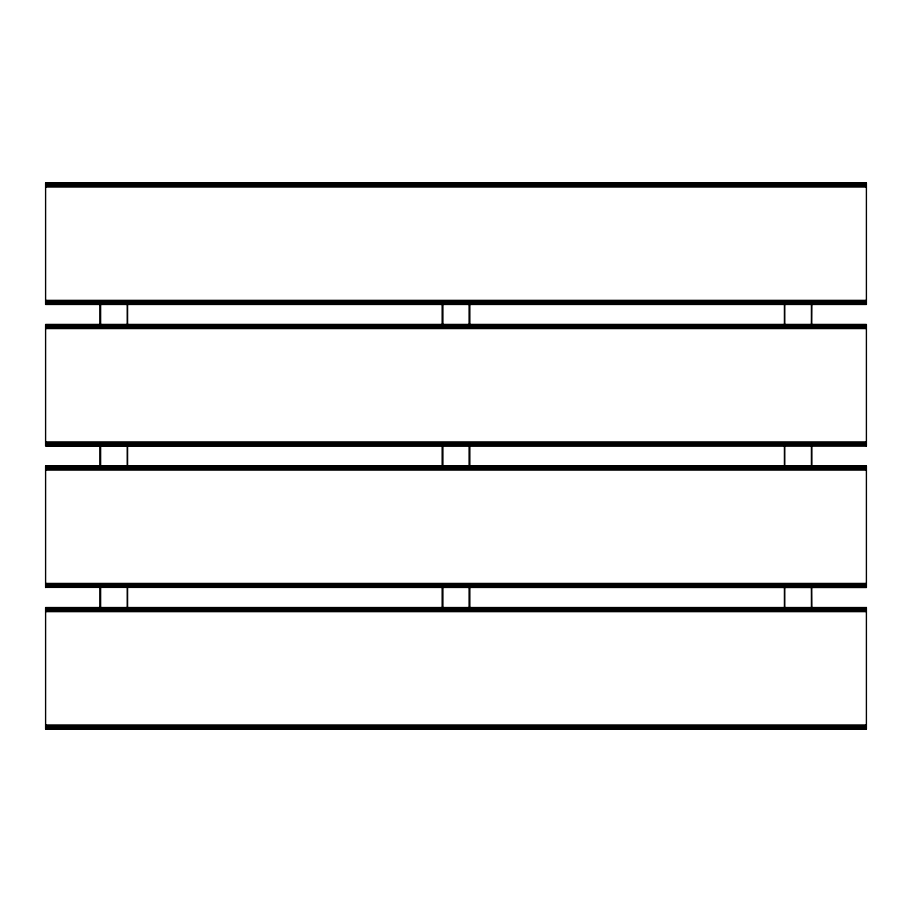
<?xml version="1.0" encoding="UTF-8"?>
<svg xmlns="http://www.w3.org/2000/svg" width="912" height="912" viewBox="0 0 912 912"><rect width="100%" height="100%" fill="white"/><g stroke="black" fill="none" stroke-linecap="round" stroke-linejoin="round"><path stroke-width="1.37" d="M45.6 183.095L866.4 183.095M45.6 183.312L866.4 183.312M45.6 183.608L866.4 183.608M45.6 183.973L866.4 183.973M45.6 184.395L866.4 184.395M45.6 184.874L866.4 184.874M45.6 185.387L866.4 185.387M45.6 186.082L866.4 186.082M45.6 187.04L866.4 187.04M45.6 300.356L866.4 300.356M45.6 301.313L866.4 301.313M45.6 302.02L866.4 302.02M45.6 302.533L866.4 302.533M45.6 303.012L866.4 303.012M45.6 303.434L866.4 303.434M45.6 303.799L866.4 303.799M45.6 304.084L866.4 304.084M45.6 304.3L866.4 304.3M45.6 324.626L866.4 324.626M45.6 324.843L866.4 324.843M45.6 325.139L866.4 325.139M45.6 325.504L866.4 325.504M45.6 325.926L866.4 325.926M45.6 326.405L866.4 326.405M45.6 326.918L866.4 326.918M45.6 327.613L866.4 327.613M45.6 328.571L866.4 328.571M45.6 441.887L866.4 441.887M45.6 442.856L866.4 442.856M45.6 443.551L866.4 443.551M45.6 444.064L866.4 444.064M45.6 444.543L866.4 444.543M45.6 444.965L866.4 444.965M45.6 445.33L866.4 445.33M45.6 445.626L866.4 445.626M866.4 445.843L45.6 445.991L45.6 324.478L866.4 324.478L866.4 446.025M45.6 466.157L866.4 466.157M45.6 466.374L866.4 466.374M45.6 466.67L866.4 466.67M45.6 467.035L866.4 467.035M45.6 467.457L866.4 467.457M45.6 467.936L866.4 467.936M45.6 468.449L866.4 468.449M45.6 469.144L866.4 469.144M45.6 470.113L866.4 470.113M45.6 583.429L866.4 583.429M45.6 584.387L866.4 584.387M45.6 585.082L866.4 585.082M45.6 585.595L866.4 585.595M45.6 586.074L866.4 586.074M45.6 586.496L866.4 586.496M45.6 586.861L866.4 586.861M45.6 587.157L866.4 587.157M45.6 587.374L866.4 587.522L866.4 465.975L45.6 466.009L45.6 587.522M45.6 607.7L866.4 607.7M45.6 607.916L866.4 607.916M45.6 608.201L866.4 608.201M45.6 608.566L866.4 608.566M45.6 608.988L866.4 608.988M45.6 609.467L866.4 609.467M45.6 609.98L866.4 609.98M45.6 610.687L866.4 610.687M45.6 611.644L866.4 611.644M45.6 724.96L866.4 724.96M45.6 725.918L866.4 725.918M45.6 726.613L866.4 726.613M45.6 727.126L866.4 727.126M45.6 727.605L866.4 727.605M45.6 728.027L866.4 728.027M45.6 728.392L866.4 728.392M45.6 728.688L866.4 728.688M45.6 728.905L866.4 728.905M811.794 303.901L811.634 325.219M811.794 446.048L811.794 465.952M811.634 586.781L811.794 608.099M811.418 303.901L811.418 325.219M811.418 446.048L811.418 465.952M811.418 586.781L811.418 608.099M784.628 303.901L784.628 325.219M784.628 446.048L784.628 465.952M784.628 586.781L784.628 608.099M784.48 303.901L784.48 325.219M784.48 446.048L784.48 465.952M784.48 586.781L784.48 608.099M469.657 303.901L469.657 325.219M469.657 446.048L469.657 465.952M469.657 586.781L469.657 608.099M469.509 303.901L469.509 325.219M469.509 446.048L469.509 465.952M469.509 586.781L469.509 608.099M469.281 303.901L469.281 325.219M469.281 446.048L469.281 465.952M469.281 586.781L469.281 608.099M442.719 303.901L442.719 325.219M442.719 446.048L442.719 465.952M442.719 586.781L442.719 608.099M442.491 303.901L442.491 325.219M442.491 446.048L442.491 465.952M442.491 586.781L442.491 608.099M442.343 303.901L442.343 325.219M442.343 446.048L442.343 465.952M442.343 586.781L442.343 608.099M127.52 303.901L127.52 325.219M127.52 446.048L127.52 465.952M127.52 586.781L127.52 608.099M127.372 303.901L127.372 325.219M127.372 446.048L127.372 465.952M127.372 586.781L127.372 608.099M100.582 303.901L100.582 325.219M100.582 446.048L100.582 465.952M100.582 586.781L100.582 608.099M100.366 303.901L100.366 325.219M100.366 446.048L100.366 465.952M100.366 586.781L100.366 608.099M100.206 303.901L100.206 325.219M100.206 446.048L100.206 465.952M100.206 586.781L100.206 608.099M866.4 182.947L45.6 182.947L45.6 304.46L866.4 304.46L866.4 182.913M866.4 607.54L45.6 607.54L45.6 729.053L866.4 729.053L866.4 607.506"/></g></svg>
